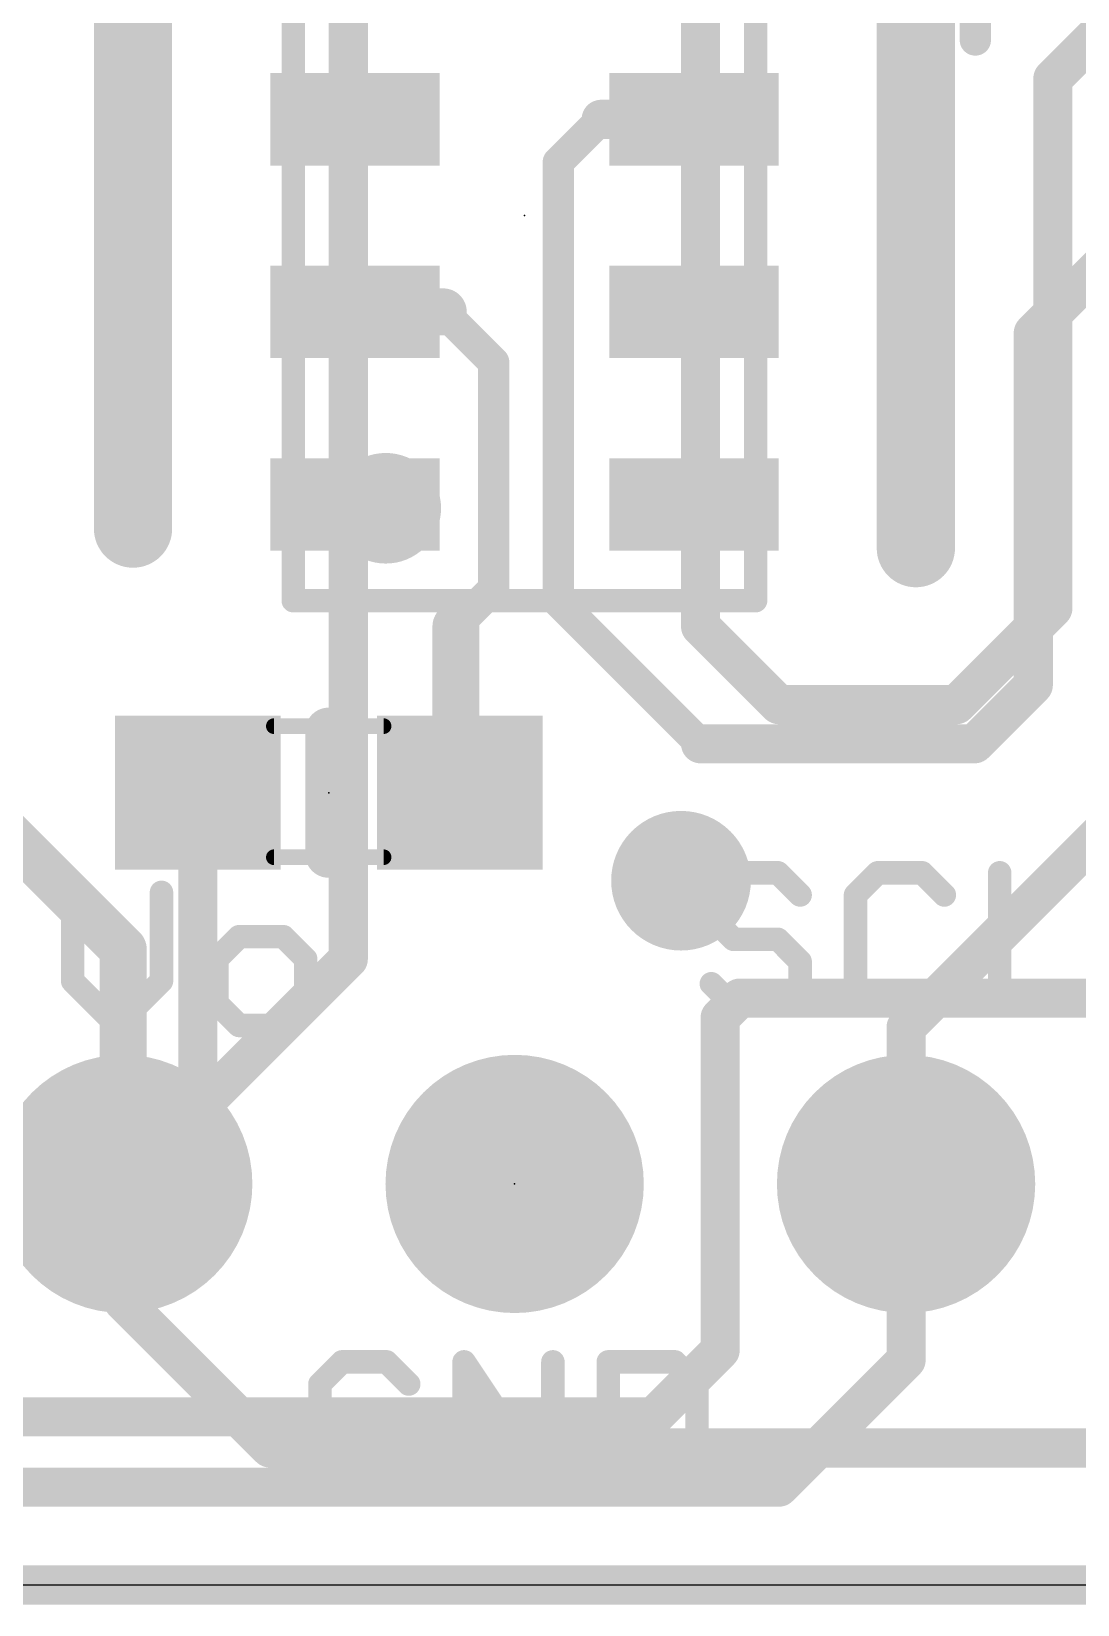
# Model space of a CAD drawing. Extents: x -0.1 to 25.5, y -0.1 to 17.9.
# Drawn here: x 9.5 to 16.29, y -0.13 to 10.09 of the extents above; entities that cross this region are included whole.
import ezdxf

# ---------------------------------------------------------------- set-up
doc = ezdxf.new("R2010")
doc.units = 0
for name, color, linetype in [('1', 12, 'CONTINUOUS'), ('16', 5, 'CONTINUOUS'), ('17', 110, 'CONTINUOUS'), ('18', 110, 'CONTINUOUS'), ('20', 53, 'CONTINUOUS'), ('21', 40, 'CONTINUOUS'), ('23', 40, 'CONTINUOUS'), ('51', 253, 'CONTINUOUS')]:
    doc.layers.add(name, color=color, linetype=linetype)

# ---------------------------------------------------------------- blocks, each defined once
blk = doc.blocks.new('RECT')
blk.add_solid([(-0.5, -0.5), (0.5, -0.5), (-0.5, 0.5), (0.5, 0.5)])
blk = doc.blocks.new('ROUNDP')
at = {"const_width": 0.5}
blk.add_lwpolyline([(0, -0.25, 1), (0, 0.25, 1), (0, -0.25)], format="xyb", dxfattribs=at)
blk = doc.blocks.new('ROUNDV')
at = {"const_width": 0.5}
blk.add_lwpolyline([(0, -0.25, 1), (0, 0.25, 1), (0, -0.25)], format="xyb", dxfattribs=at)

msp = doc.modelspace()

# ---------------------------------------------------------------- linework, layer by layer
at = {"layer": '1'}
for points, const_width in [([(13.198, 9.515), (12.9198, 9.2368)], 0.2032), ([(13.8, 9.515), (13.198, 9.515)], 0.254), ([(12.9198, 9.2368), (12.9198, 6.3842)], 0.2032), ([(16.498, 8.624), (16.002, 8.128)], 0.254), ([(11.6, 8.265), (12.1732, 8.265)], 0.3048), ([(12.1732, 8.265), (12.5007, 7.9375)], 0.2032), ([(16.002, 8.128), (16.002, 5.842)], 0.254), ([(12.5007, 7.9375), (12.5007, 6.4682)], 0.2032), ([(12.5007, 6.4682), (12.2555, 6.223)], 0.2032), ([(12.9198, 6.3842), (13.843, 5.461)], 0.2032), ([(12.2555, 6.223), (12.2555, 5.168)], 0.3048), ([(16.002, 5.842), (15.621, 5.461)], 0.254), ([(15.621, 5.461), (13.843, 5.461)], 0.254), ([(12.2555, 5.168), (12.28, 5.1435)], 0.3048), ([(16.753, 5.196), (15.1765, 3.6195)], 0.254), ([(10.58, 5.1435), (10.58, 3.087)], 0.254), ([(15.1765, 3.6195), (15.1765, 2.6035)], 0.254), ([(10.58, 3.087), (10.0965, 2.6035)], 0.254), ([(10.0965, 1.8415), (10.0965, 2.6035)], 0.254), ([(11.049, 0.889), (10.0965, 1.8415)], 0.254), ([(18.669, 0.889), (11.049, 0.889)], 0.254), ([(25.4, 0), (0, 0)], 0.254)]:
    msp.add_lwpolyline(points, dxfattribs=dict(at, const_width=const_width))
for points, const_width in [([(13.198, 9.5785, 1), (13.198, 9.4515)], 0.127), ([(13.2339, 9.4791, 1), (13.1621, 9.5509)], 0.1016), ([(13.8, 9.4515, 1), (13.8, 9.5785)], 0.127), ([(12.9706, 9.2368, 1), (12.869, 9.2368)], 0.1016), ([(12.8839, 9.2727, 1), (12.9557, 9.2009)], 0.1016), ([(11.6, 8.3412, 1), (11.6, 8.1888)], 0.1524), ([(12.1732, 8.1888, 1), (12.1732, 8.3412)], 0.1524), ([(12.2091, 8.3009, 1), (12.1373, 8.2291)], 0.1016), ([(16.0655, 8.128, 1), (15.9385, 8.128)], 0.127), ([(15.9571, 8.1729, 1), (16.0469, 8.0831)], 0.127), ([(12.5515, 7.9375, 1), (12.4499, 7.9375)], 0.1016), ([(12.4648, 7.9016, 1), (12.5366, 7.9734)], 0.1016), ([(12.5366, 6.4323, 1), (12.4648, 6.5041)], 0.1016), ([(12.4499, 6.4682, 1), (12.5515, 6.4682)], 0.1016), ([(12.9557, 6.4201, 1), (12.8839, 6.3483)], 0.1016), ([(12.869, 6.3842, 1), (12.9706, 6.3842)], 0.1016), ([(12.3317, 6.223, 1), (12.1793, 6.223)], 0.1524), ([(12.2196, 6.2589, 1), (12.2914, 6.1871)], 0.1016), ([(16.0469, 5.7971, 1), (15.9571, 5.8869)], 0.127), ([(15.9385, 5.842, 1), (16.0655, 5.842)], 0.127), ([(13.843, 5.5245, 1), (13.843, 5.3975)], 0.127), ([(13.8071, 5.4251, 1), (13.8789, 5.4969)], 0.1016), ([(15.5761, 5.5059, 1), (15.6659, 5.4161)], 0.127), ([(15.621, 5.3975, 1), (15.621, 5.5245)], 0.127), ([(12.3094, 5.2219, 1), (12.2016, 5.1141)], 0.1524), ([(10.6435, 5.1435, 1), (10.5165, 5.1435)], 0.127), ([(12.1793, 5.168, 1), (12.3317, 5.168)], 0.1524), ([(12.2261, 5.0896, 1), (12.3339, 5.1974)], 0.1524), ([(15.24, 3.6195, 1), (15.113, 3.6195)], 0.127), ([(15.1316, 3.6644, 1), (15.2214, 3.5746)], 0.127), ([(10.6249, 3.0421, 1), (10.5351, 3.1319)], 0.127), ([(10.5165, 3.087, 1), (10.6435, 3.087)], 0.127), ([(10.16, 2.6035, 1), (10.033, 2.6035)], 0.127), ([(10.0516, 2.6484, 1), (10.1414, 2.5586)], 0.127), ([(15.113, 2.6035, 1), (15.24, 2.6035)], 0.127), ([(10.1414, 1.8864, 1), (10.0516, 1.7966)], 0.127), ([(10.033, 1.8415, 1), (10.16, 1.8415)], 0.127), ([(11.049, 0.9525, 1), (11.049, 0.8255)], 0.127), ([(11.0041, 0.8441, 1), (11.0939, 0.9339)], 0.127)]:
    msp.add_lwpolyline(points, format="xyb", dxfattribs=dict(at, const_width=const_width))
at = {"layer": '16'}
for points, const_width in [([(11.557, 11.7388), (11.557, 4.064)], 0.254), ([(13.843, 11.7388), (13.843, 6.223)], 0.254), ([(16.129, 9.779), (17.018, 10.668)], 0.254), ([(16.129, 6.341), (16.129, 9.779)], 0.254), ([(7.7656, 6.4584), (10.0965, 4.1275)], 0.3048), ([(15.503, 5.715), (16.129, 6.341)], 0.254), ([(13.843, 6.223), (14.351, 5.715)], 0.254), ([(14.351, 5.715), (15.503, 5.715)], 0.254), ([(10.0965, 4.1275), (10.0965, 2.6035)], 0.3048), ([(11.557, 4.064), (10.0965, 2.6035)], 0.254), ([(13.97, 3.683), (14.097, 3.81)], 0.254), ([(14.097, 3.81), (16.637, 3.81)], 0.254), ([(13.97, 1.524), (13.97, 3.683)], 0.254), ([(15.1765, 1.4605), (15.1765, 2.6035)], 0.254), ([(13.5382, 1.0922), (13.97, 1.524)], 0.254), ([(14.351, 0.635), (15.1765, 1.4605)], 0.254), ([(13.5382, 1.0922), (6.9088, 1.0922)], 0.254), ([(6.1595, 0.635), (14.351, 0.635)], 0.254), ([(25.4, 0), (0, 0)], 0.254)]:
    msp.add_lwpolyline(points, dxfattribs=dict(at, const_width=const_width))
for points, const_width in [([(16.1925, 9.779, 1), (16.0655, 9.779)], 0.127), ([(16.0841, 9.8239, 1), (16.1739, 9.7341)], 0.127), ([(16.1739, 6.2961, 1), (16.0841, 6.3859)], 0.127), ([(13.8879, 6.2679, 1), (13.7981, 6.1781)], 0.127), ([(16.0655, 6.341, 1), (16.1925, 6.341)], 0.127), ([(13.7795, 6.223, 1), (13.9065, 6.223)], 0.127), ([(14.351, 5.7785, 1), (14.351, 5.6515)], 0.127), ([(14.3061, 5.6701, 1), (14.3959, 5.7599)], 0.127), ([(15.4581, 5.7599, 1), (15.5479, 5.6701)], 0.127), ([(15.503, 5.6515, 1), (15.503, 5.7785)], 0.127), ([(10.1727, 4.1275, 1), (10.0203, 4.1275)], 0.1524), ([(10.0426, 4.0736, 1), (10.1504, 4.1814)], 0.1524), ([(11.6019, 4.0191, 1), (11.5121, 4.1089)], 0.127), ([(11.4935, 4.064, 1), (11.6205, 4.064)], 0.127), ([(14.097, 3.8735, 1), (14.097, 3.7465)], 0.127), ([(14.1419, 3.7651, 1), (14.0521, 3.8549)], 0.127), ([(14.0335, 3.683, 1), (13.9065, 3.683)], 0.127), ([(13.9251, 3.7279, 1), (14.0149, 3.6381)], 0.127), ([(10.0203, 2.6035, 1), (10.1727, 2.6035)], 0.1524), ([(10.0516, 2.6484, 1), (10.1414, 2.5586)], 0.127), ([(15.24, 2.6035, 1), (15.113, 2.6035)], 0.127), ([(14.0149, 1.4791, 1), (13.9251, 1.5689)], 0.127), ([(13.9065, 1.524, 1), (14.0335, 1.524)], 0.127), ([(15.2214, 1.4156, 1), (15.1316, 1.5054)], 0.127), ([(15.113, 1.4605, 1), (15.24, 1.4605)], 0.127), ([(13.4933, 1.1371, 1), (13.5831, 1.0473)], 0.127), ([(13.5382, 1.0287, 1), (13.5382, 1.1557)], 0.127), ([(14.3061, 0.6799, 1), (14.3959, 0.5901)], 0.127), ([(14.351, 0.5715, 1), (14.351, 0.6985)], 0.127)]:
    msp.add_lwpolyline(points, format="xyb", dxfattribs=dict(at, const_width=const_width))
at = {"layer": '20'}
msp.add_line((2.54, 0), (22.86, 0), dxfattribs=at)
at = {"layer": '20', "const_width": 0.508}
for points in [[(10.16, 6.858), (10.16, 12.7)], [(15.24, 12.7), (15.24, 6.731)]]:
    msp.add_lwpolyline(points, dxfattribs=at)
at = {"layer": '20', "const_width": 0.254}
for points in [[(10.033, 6.858, 1), (10.287, 6.858)], [(15.113, 6.731, 1), (15.367, 6.731)]]:
    msp.add_lwpolyline(points, format="xyb", dxfattribs=at)
at = {"layer": '21'}
for points, const_width in [([(15.626, 10.03), (15.626, 12.83)], 0.2032), ([(11.2, 6.39), (14.2, 6.39)], 0.1524), ([(11.43, 5.5435), (11.43, 4.7435)], 0.3048), ([(14.057, 4.6235), (13.9129, 4.4795)], 0.1524), ([(14.3451, 4.6235), (14.057, 4.6235)], 0.1524), ([(14.4891, 4.4795), (14.3451, 4.6235)], 0.1524), ([(14.9925, 4.6235), (14.8484, 4.4795)], 0.1524), ([(15.2806, 4.6235), (14.9925, 4.6235)], 0.1524), ([(15.4247, 4.4795), (15.2806, 4.6235)], 0.1524), ([(15.784, 4.6235), (15.784, 3.7592)], 0.1524), ([(9.7684, 4.4965), (9.7684, 3.9203)], 0.1524), ([(10.3447, 3.9203), (10.3447, 4.4965)], 0.1524), ([(13.9129, 4.4795), (13.9129, 4.3354)], 0.1524), ([(14.8484, 4.4795), (14.8484, 3.9033)], 0.1524), ([(13.9129, 4.3354), (14.057, 4.1914)], 0.1524), ([(10.848, 4.2084), (10.704, 4.0644)], 0.1524), ([(11.1361, 4.2084), (10.848, 4.2084)], 0.1524), ([(11.2802, 4.0644), (11.1361, 4.2084)], 0.1524), ([(14.057, 4.1914), (14.3451, 4.1914)], 0.1524), ([(14.3451, 4.1914), (14.4891, 4.0473)], 0.1524), ([(10.704, 4.0644), (10.704, 3.7763)], 0.1524), ([(11.2802, 3.7763), (11.2802, 4.0644)], 0.1524), ([(14.4891, 4.0473), (14.4891, 3.9033)], 0.1524), ([(9.7684, 3.9203), (10.0566, 3.6322)], 0.1524), ([(10.0566, 3.6322), (10.3447, 3.9203)], 0.1524), ([(14.057, 3.7592), (13.9129, 3.9033)], 0.1524), ([(14.4891, 3.9033), (14.3451, 3.7592)], 0.1524), ([(14.8484, 3.9033), (14.9925, 3.7592)], 0.1524), ([(15.2806, 3.7592), (15.4247, 3.9033)], 0.1524), ([(10.704, 3.7763), (10.848, 3.6322)], 0.1524), ([(11.1361, 3.6322), (11.2802, 3.7763)], 0.1524), ([(14.3451, 3.7592), (14.057, 3.7592)], 0.1524), ([(14.9925, 3.7592), (15.2806, 3.7592)], 0.1524), ([(15.784, 3.7592), (16.3602, 3.7592)], 0.1524), ([(10.848, 3.6322), (11.1361, 3.6322)], 0.1524), ([(11.517, 1.4485), (11.3729, 1.3045)], 0.1524), ([(11.8051, 1.4485), (11.517, 1.4485)], 0.1524), ([(11.9491, 1.3045), (11.8051, 1.4485)], 0.1524), ([(12.3084, 0.5842), (12.3084, 1.4485)], 0.1524), ([(12.3084, 1.4485), (12.8847, 0.5842)], 0.1524), ([(12.8847, 0.5842), (12.8847, 1.4485)], 0.1524), ([(13.244, 1.4485), (13.244, 0.5842)], 0.1524), ([(13.6761, 1.4485), (13.244, 1.4485)], 0.1524), ([(13.8202, 1.3045), (13.6761, 1.4485)], 0.1524), ([(11.3729, 1.3045), (11.3729, 0.7283)], 0.1524), ([(13.8202, 0.7283), (13.8202, 1.3045)], 0.1524), ([(11.9491, 1.0164), (11.661, 1.0164)], 0.1524), ([(11.9491, 0.7283), (11.9491, 1.0164)], 0.1524), ([(11.3729, 0.7283), (11.517, 0.5842)], 0.1524), ([(11.8051, 0.5842), (11.9491, 0.7283)], 0.1524), ([(13.6761, 0.5842), (13.8202, 0.7283)], 0.1524), ([(11.517, 0.5842), (11.8051, 0.5842)], 0.1524), ([(13.244, 0.5842), (13.6761, 0.5842)], 0.1524)]:
    msp.add_lwpolyline(points, dxfattribs=dict(at, const_width=const_width))
for points, const_width in [([(15.5752, 10.03, 1), (15.6768, 10.03)], 0.1016), ([(11.2, 6.4281, 1), (11.2, 6.3519)], 0.0762), ([(14.2, 6.3519, 1), (14.2, 6.4281)], 0.0762), ([(11.5062, 5.5435, 1), (11.3538, 5.5435)], 0.1524), ([(11.3538, 4.7435, 1), (11.5062, 4.7435)], 0.1524), ([(14.057, 4.6616, 1), (14.057, 4.5854)], 0.0762), ([(14.0839, 4.5966, 1), (14.03, 4.6505)], 0.0762), ([(14.372, 4.6505, 1), (14.3181, 4.5966)], 0.0762), ([(14.3451, 4.5854, 1), (14.3451, 4.6616)], 0.0762), ([(14.9925, 4.6616, 1), (14.9925, 4.5854)], 0.0762), ([(15.0194, 4.5966, 1), (14.9656, 4.6505)], 0.0762), ([(15.3076, 4.6505, 1), (15.2537, 4.5966)], 0.0762), ([(15.2806, 4.5854, 1), (15.2806, 4.6616)], 0.0762), ([(15.8221, 4.6235, 1), (15.7459, 4.6235)], 0.0762), ([(9.8065, 4.4965, 1), (9.7303, 4.4965)], 0.0762), ([(10.3828, 4.4965, 1), (10.3066, 4.4965)], 0.0762), ([(13.951, 4.4795, 1), (13.8748, 4.4795)], 0.0762), ([(13.886, 4.5064, 1), (13.9399, 4.4525)], 0.0762), ([(14.4622, 4.4525, 1), (14.5161, 4.5064)], 0.0762), ([(14.8865, 4.4795, 1), (14.8103, 4.4795)], 0.0762), ([(14.8215, 4.5064, 1), (14.8754, 4.4525)], 0.0762), ([(15.3977, 4.4525, 1), (15.4516, 4.5064)], 0.0762), ([(13.9399, 4.3624, 1), (13.886, 4.3085)], 0.0762), ([(13.8748, 4.3354, 1), (13.951, 4.3354)], 0.0762), ([(10.848, 4.2465, 1), (10.848, 4.1703)], 0.0762), ([(10.875, 4.1815, 1), (10.8211, 4.2354)], 0.0762), ([(11.1631, 4.2354, 1), (11.1092, 4.1815)], 0.0762), ([(11.1361, 4.1703, 1), (11.1361, 4.2465)], 0.0762), ([(14.057, 4.2295, 1), (14.057, 4.1533)], 0.0762), ([(14.03, 4.1644, 1), (14.0839, 4.2183)], 0.0762), ([(14.372, 4.2183, 1), (14.3181, 4.1644)], 0.0762), ([(14.3451, 4.1533, 1), (14.3451, 4.2295)], 0.0762), ([(10.677, 4.0913, 1), (10.7309, 4.0374)], 0.0762), ([(10.7421, 4.0644, 1), (10.6659, 4.0644)], 0.0762), ([(11.3183, 4.0644, 1), (11.2421, 4.0644)], 0.0762), ([(11.2532, 4.0374, 1), (11.3071, 4.0913)], 0.0762), ([(14.5272, 4.0473, 1), (14.451, 4.0473)], 0.0762), ([(14.4622, 4.0204, 1), (14.5161, 4.0743)], 0.0762), ([(9.7954, 3.9473, 1), (9.7415, 3.8934)], 0.0762), ([(10.3716, 3.8934, 1), (10.3177, 3.9473)], 0.0762), ([(9.7303, 3.9203, 1), (9.8065, 3.9203)], 0.0762), ([(10.3066, 3.9203, 1), (10.3828, 3.9203)], 0.0762), ([(13.9399, 3.9302, 1), (13.886, 3.8763)], 0.0762), ([(14.451, 3.9033, 1), (14.5272, 3.9033)], 0.0762), ([(14.5161, 3.8763, 1), (14.4622, 3.9302)], 0.0762), ([(14.8754, 3.9302, 1), (14.8215, 3.8763)], 0.0762), ([(14.8103, 3.9033, 1), (14.8865, 3.9033)], 0.0762), ([(15.4516, 3.8763, 1), (15.3977, 3.9302)], 0.0762), ([(10.7309, 3.8032, 1), (10.677, 3.7493)], 0.0762), ([(10.6659, 3.7763, 1), (10.7421, 3.7763)], 0.0762), ([(11.2421, 3.7763, 1), (11.3183, 3.7763)], 0.0762), ([(11.3071, 3.7493, 1), (11.2532, 3.8032)], 0.0762), ([(14.057, 3.7973, 1), (14.057, 3.7211)], 0.0762), ([(14.03, 3.7323, 1), (14.0839, 3.7861)], 0.0762), ([(14.3181, 3.7861, 1), (14.372, 3.7323)], 0.0762), ([(14.3451, 3.7211, 1), (14.3451, 3.7973)], 0.0762), ([(14.9925, 3.7973, 1), (14.9925, 3.7211)], 0.0762), ([(14.9656, 3.7323, 1), (15.0194, 3.7861)], 0.0762), ([(15.2537, 3.7861, 1), (15.3076, 3.7323)], 0.0762), ([(15.2806, 3.7211, 1), (15.2806, 3.7973)], 0.0762), ([(15.784, 3.7973, 1), (15.784, 3.7211)], 0.0762), ([(15.7459, 3.7592, 1), (15.8221, 3.7592)], 0.0762), ([(10.0296, 3.6591, 1), (10.0835, 3.6053)], 0.0762), ([(10.0296, 3.6053, 1), (10.0835, 3.6591)], 0.0762), ([(10.848, 3.6703, 1), (10.848, 3.5941)], 0.0762), ([(10.8211, 3.6053, 1), (10.875, 3.6591)], 0.0762), ([(11.1092, 3.6591, 1), (11.1631, 3.6053)], 0.0762), ([(11.1361, 3.5941, 1), (11.1361, 3.6703)], 0.0762), ([(11.517, 1.4866, 1), (11.517, 1.4104)], 0.0762), ([(11.5439, 1.4216, 1), (11.49, 1.4755)], 0.0762), ([(11.832, 1.4755, 1), (11.7781, 1.4216)], 0.0762), ([(11.8051, 1.4104, 1), (11.8051, 1.4866)], 0.0762), ([(12.3401, 1.4697, 1), (12.2767, 1.4274)], 0.0762), ([(12.3465, 1.4485, 1), (12.2703, 1.4485)], 0.0762), ([(12.9228, 1.4485, 1), (12.8466, 1.4485)], 0.0762), ([(13.2821, 1.4485, 1), (13.2059, 1.4485)], 0.0762), ([(13.244, 1.4866, 1), (13.244, 1.4104)], 0.0762), ([(13.7031, 1.4755, 1), (13.6492, 1.4216)], 0.0762), ([(13.6761, 1.4104, 1), (13.6761, 1.4866)], 0.0762), ([(11.411, 1.3045, 1), (11.3348, 1.3045)], 0.0762), ([(11.346, 1.3314, 1), (11.3999, 1.2775)], 0.0762), ([(11.9222, 1.2775, 1), (11.9761, 1.3314)], 0.0762), ([(13.8583, 1.3045, 1), (13.7821, 1.3045)], 0.0762), ([(13.7932, 1.2775, 1), (13.8471, 1.3314)], 0.0762), ([(11.661, 1.0545, 1), (11.661, 0.9783)], 0.0762), ([(11.9872, 1.0164, 1), (11.911, 1.0164)], 0.0762), ([(11.9491, 0.9783, 1), (11.9491, 1.0545)], 0.0762), ([(11.3999, 0.7552, 1), (11.346, 0.7013)], 0.0762), ([(11.3348, 0.7283, 1), (11.411, 0.7283)], 0.0762), ([(11.911, 0.7283, 1), (11.9872, 0.7283)], 0.0762), ([(11.9761, 0.7013, 1), (11.9222, 0.7552)], 0.0762), ([(13.7821, 0.7283, 1), (13.8583, 0.7283)], 0.0762), ([(13.8471, 0.7013, 1), (13.7932, 0.7552)], 0.0762), ([(11.517, 0.6223, 1), (11.517, 0.5461)], 0.0762), ([(11.49, 0.5573, 1), (11.5439, 0.6111)], 0.0762), ([(11.7781, 0.6111, 1), (11.832, 0.5573)], 0.0762), ([(11.8051, 0.5461, 1), (11.8051, 0.6223)], 0.0762), ([(12.2703, 0.5842, 1), (12.3465, 0.5842)], 0.0762), ([(12.8466, 0.5842, 1), (12.9228, 0.5842)], 0.0762), ([(12.853, 0.5631, 1), (12.9164, 0.6053)], 0.0762), ([(13.244, 0.6223, 1), (13.244, 0.5461)], 0.0762), ([(13.2059, 0.5842, 1), (13.2821, 0.5842)], 0.0762), ([(13.6492, 0.6111, 1), (13.7031, 0.5573)], 0.0762), ([(13.6761, 0.5461, 1), (13.6761, 0.6223)], 0.0762)]:
    msp.add_lwpolyline(points, format="xyb", dxfattribs=dict(at, const_width=const_width))
at = {"layer": '23'}
for p in [(12.7, 8.89), (11.43, 5.1435), (12.6365, 2.6035)]:
    msp.add_point(p, dxfattribs=at)
at = {"layer": '51'}
for points, const_width in [([(11.2, 6.39), (11.2, 11.39)], 0.1524), ([(14.2, 11.39), (14.2, 6.39)], 0.1524), ([(14.2, 6.39), (11.2, 6.39)], 0.1524), ([(11.074, 5.5755), (11.786, 5.5755)], 0.1016), ([(11.074, 4.7245), (11.786, 4.7245)], 0.1016)]:
    msp.add_lwpolyline(points, dxfattribs=dict(at, const_width=const_width))
for points, const_width in [([(11.8, 6.7072, 1), (11.8, 7.2728, 1), (11.8, 6.7072)], 0.1524), ([(11.2, 6.4281, 1), (11.2, 6.3519)], 0.0762), ([(14.2, 6.3519, 1), (14.2, 6.4281)], 0.0762), ([(11.1619, 6.39, 1), (11.2381, 6.39)], 0.0762), ([(14.1619, 6.39, 1), (14.2381, 6.39)], 0.0762), ([(11.074, 5.6009, 1), (11.074, 5.5501)], 0.0508), ([(11.786, 5.5501, 1), (11.786, 5.6009)], 0.0508), ([(11.074, 4.7499, 1), (11.074, 4.6991)], 0.0508), ([(11.786, 4.6991, 1), (11.786, 4.7499)], 0.0508)]:
    msp.add_lwpolyline(points, format="xyb", dxfattribs=dict(at, const_width=const_width))

# ---------------------------------------------------------------- block references
at = {"layer": '1', "xscale": 1.1, "yscale": 0.6}
for p in [(11.6, 9.515), (11.6, 8.265), (11.6, 7.015)]:
    msp.add_blockref('RECT', p, dxfattribs=at)
at = {"layer": '1', "xscale": 1.1, "yscale": 0.6, "rotation": 180}
for p in [(13.8, 9.515), (13.8, 8.265), (13.8, 7.015)]:
    msp.add_blockref('RECT', p, dxfattribs=at)
at = {"layer": '1', "xscale": 1.075}
for p in [(10.58, 5.1435), (12.28, 5.1435)]:
    msp.add_blockref('RECT', p, dxfattribs=at)
at = {"layer": '17', "xscale": 1.6764, "yscale": 1.6764, "rotation": 90}
for p in [(10.0965, 2.6035), (10.0965, 2.6035), (12.6365, 2.6035), (12.6365, 2.6035), (15.1765, 2.6035), (15.1765, 2.6035)]:
    msp.add_blockref('ROUNDP', p, dxfattribs=at)
at = {"layer": '18', "xscale": 0.9064, "yscale": 0.9064}
msp.add_blockref('ROUNDV', (13.716, 4.572), dxfattribs=at)
msp.add_blockref('ROUNDV', (13.716, 4.572), dxfattribs=at)
at = {"layer": '51'}
for p, xscale, yscale in [((10.8419, 5.1486), 0.5001, 0.95), ((12.0103, 5.1486), 0.5001, 0.95), ((10.0965, 2.6035), 0.508, 0.508), ((12.6365, 2.6035), 0.508, 0.508), ((15.1765, 2.6035), 0.508, 0.508)]:
    msp.add_blockref('RECT', p, dxfattribs=dict(at, xscale=xscale, yscale=yscale))

doc.saveas('drawing.dxf')
